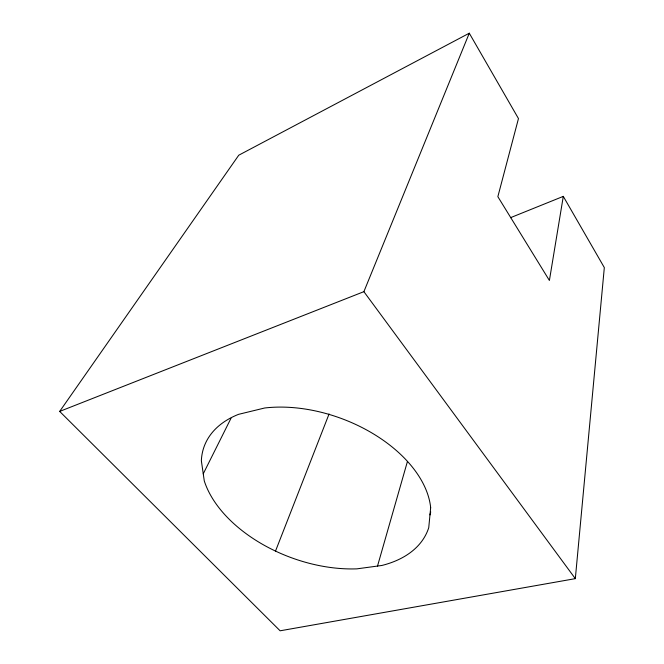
<?xml version="1.0" encoding="UTF-8"?>
<svg xmlns="http://www.w3.org/2000/svg" width="664" height="664" viewBox="0 0 664 664"><rect width="100%" height="100%" fill="white"/><g stroke="black" fill="none" stroke-linecap="round" stroke-linejoin="round"><path stroke-width="1" d="M563.296 196.378L549.402 280.465L497.851 196.677L518.468 118.574L469.282 33.2L238.758 155.21L59.677 411.423L280.125 630.8L575.323 578.643L604.323 267.584L563.296 196.378L510.458 217.701M429.973 514.924L430.72 511.902M377.517 566.06L407.447 461.439M275.51 551.087L329.078 413.962M59.677 411.423L363.889 291.662L469.282 33.2M203.25 473.805L230.981 418.312M363.889 291.662L575.323 578.643M430.67 507.678L428.745 527.648A119.42 73.961 20.5 0 1 381.817 565.479L356.908 568.849A119.42 73.961 20.5 0 1 204.28 480.919L201.358 460.766A119.42 73.961 20.5 0 1 238.542 414.344L264.712 407.986A119.42 73.961 20.5 0 1 430.67 507.678"/></g></svg>
